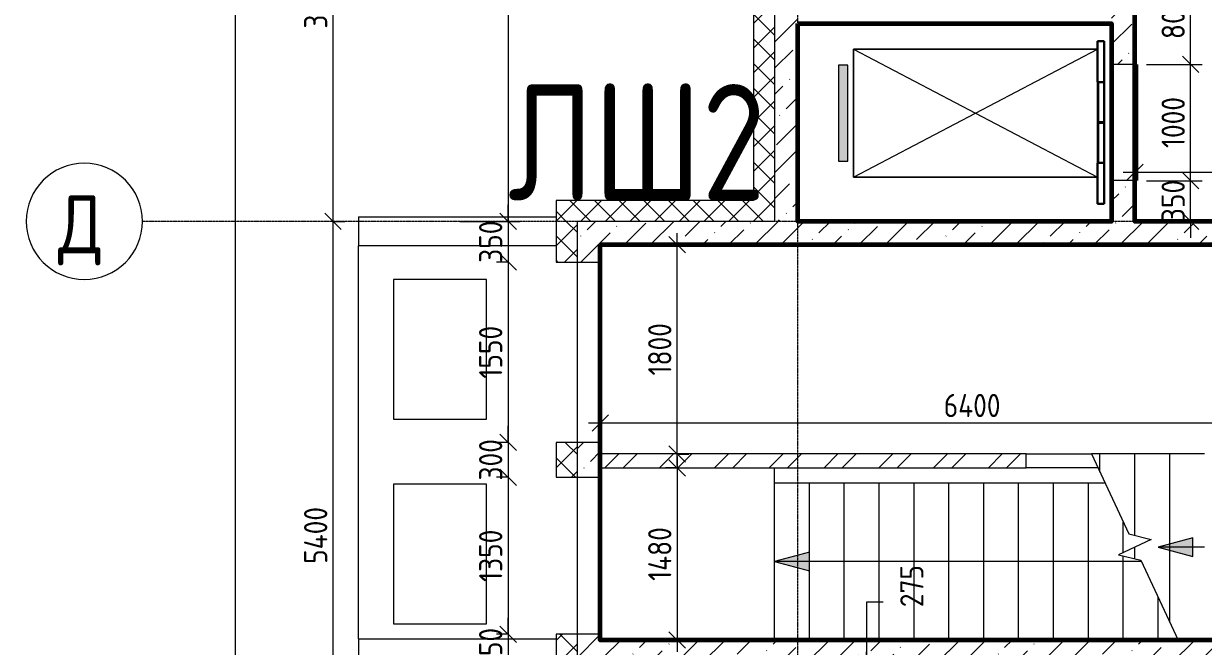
# Model space of a CAD drawing. Header units: millimetres. Extents: x -56773 to 221258, y -262288 to 26541.
# Drawn here: x -24978 to -14826, y -37714 to -32360 of the extents above; entities that cross this region are included whole.
import ezdxf

# ---------------------------------------------------------------- set-up
doc = ezdxf.new("R2010")
doc.units = ezdxf.units.MM
for name, pattern in [('ADSK_Линия сетки', [25, 20, -2.5, 0, -2.5]), ('ADSK_Невидимые', [5, 3, -2]), ('ADSK_Штриховая_ш2 п1_5', [4.5, 3, -1.5])]:
    doc.linetypes.add(name, pattern=pattern)
for name, color, linetype, lineweight in [('3.1 Штукатурка внешн стен для инвесторов', 5, 'Continuous', 60), ('5.4) Шлифовка лиф шахт НЗ', 6, 'Continuous', 60), ('Двери', 7, 'Continuous', 9), ('Лестницы', 7, 'Continuous', 9), ('Обобщенные модели', 7, 'ADSK_Невидимые', 18), ('Оборудование', 7, 'Continuous', 18), ('Оси', 7, 'Continuous', 9), ('Перекрытие', 7, 'Continuous', 18), ('Размеры', 7, 'Continuous', 9), ('Стены внутренние', 7, 'Continuous', 18), ('Стены наружные', 7, 'Continuous', 18), ('Стены несущие', 7, 'Continuous', 30), ('Стены отделка', 7, 'Continuous', 30), ('Стены штриховка', 7, 'Continuous', 9), ('Стрелки вверх', 7, 'Continuous', 18), ('Узлы', 7, 'Continuous', 18)]:
    doc.layers.add(name, color=color, linetype=linetype, lineweight=lineweight)
doc.styles.add('GOST Common', font='', dxfattribs={"width": 0.9, "height": 500})
doc.styles.add('GOST Common_3', font='', dxfattribs={"width": 0.9, "height": 200})
doc.styles.get("Standard").update_dxf_attribs({"font": 'ГОСТ тип А.ttf'})
doc.styles.get('GOST Common').set_extended_font_data('GOST Common')
doc.styles.get('GOST Common_3').set_extended_font_data('GOST Common')
doc.dimstyles.new('ADSK_Основной_2_0', dxfattribs={"dimscale": 304.8, "dimtxt": 201.142999, "dimasz": 0.463911, "dimexe": 0.328084, "dimexo": 0.328084, "dimgap": 0.164042, "dimtad": 1, "dimdec": 3, "dimrnd": 0.001, "dimdsep": 46, "dimtxsty": 'GOST Common_3', "dimblk1": 'OBLIQUE', "dimblk2": 'OBLIQUE', "dimsah": 1, "dimcen": 0.09, "dimdle": 0.328084, "dimazin": 2, "dimtfac": 1, "dimtdec": 4, "dimtix": 1, "dimtmove": 0, "dimatfit": 3, "dimfxl": 1, "dimtvp": 1, "dimtolj": 1, "dimtzin": 0, "dimlwd": 20, "dimlwe": 20, "dimarcsym": 2})
doc.dimstyles.new('ADSK_Основной_2_0_1', dxfattribs={"dimscale": 304.8, "dimtxt": 201.142999, "dimasz": 0.463911, "dimexe": 0.328084, "dimexo": 0.328084, "dimgap": 0.164042, "dimtad": 1, "dimdec": 3, "dimrnd": 0.001, "dimdsep": 46, "dimtxsty": 'GOST Common_3', "dimblk1": 'OBLIQUE', "dimblk2": 'OBLIQUE', "dimsah": 1, "dimcen": 0.09, "dimdle": 0.328084, "dimazin": 2, "dimtfac": 1, "dimtdec": 4, "dimtix": 1, "dimtmove": 1, "dimatfit": 3, "dimfxl": 1, "dimtvp": 1, "dimtolj": 1, "dimtzin": 0, "dimlwd": 20, "dimlwe": 20, "dimarcsym": 2})
pattern_1 = [(45, (1283.93, -48864.63), (84.18955, 308.69595), [396.875, -79.375, 3.353, -76.022])]
pattern_2 = [(45, (1283.93, -48864.63), (-106.066, 106.066), []), (135, (1283.93, -48864.63), (-106.066, -106.066), [])]

# ---------------------------------------------------------------- blocks, each defined once
blk = doc.blocks.new('AS-Shakhta_lifta-GOST_5746-2003 - Лифт_3_2700х1700 проем 1001-883895-Кладочный план 1-го этажа')
at = {"layer": 'Узлы'}
blk.add_hatch(color=256, dxfattribs=at).paths.add_polyline_path([(412.5, -1000), (412.5, -920), (-412.5, -920), (-412.5, -1000), (114.8, -1000)])
at = {"layer": 'Обобщенные модели', "linetype": 'Continuous', "lineweight": 30}
for p, q in [((780, 1285), (-620, 1285)), ((-620, 1230), (-620, 1285)), ((-270, 1230), (-620, 1230)), ((-267, 1235), (-267, 1285)), ((-267, 1285), (77, 1285)), ((77, 1235), (-267, 1235)), ((77, 1285), (77, 1235)), ((83, 1235), (83, 1285)), ((83, 1285), (427, 1285)), ((427, 1235), (83, 1235)), ((427, 1285), (427, 1235)), ((430, 1230), (780, 1230)), ((780, 1230), (780, 1285))]:
    blk.add_line(p, q, dxfattribs=at)
at = {"layer": 'Обобщенные модели'}
for p, q in [((-270, 1235), (-270, 1285)), ((430, 1235), (430, 1285))]:
    blk.add_line(p, q, dxfattribs=at)
at = {"layer": 'Оборудование'}
for p, q in [((-770, -1350), (-770, 1350)), ((-770, 1350), (930, 1350)), ((930, 1350), (930, -1350)), ((-550, -870), (-550, 1230)), ((550, -870), (-550, 1230)), ((-550, -870), (550, 1230)), ((550, 1230), (-550, 1230)), ((-550, 1230), (-550, -870)), ((550, 1230), (550, -870)), ((550, -870), (550, 1230)), ((550, -870), (-550, -870)), ((-550, -870), (550, -870)), ((930, -1350), (-770, -1350))]:
    blk.add_line(p, q, dxfattribs=at)
at = {"layer": 'Узлы'}
for p, q in [((412.5, -920), (-412.5, -920)), ((-412.5, -920), (-412.5, -1000)), ((-412.5, -1000), (412.5, -1000)), ((412.5, -1000), (412.5, -920))]:
    blk.add_line(p, q, dxfattribs=at)
blk = doc.blocks.new('ADSK_Дверь_Проем - ADSK_Дверь_Проем-730830-Кладочный план 1-го этажа')
at = {"layer": 'Двери', "linetype": 'ADSK_Штриховая_ш2 п1_5'}
for p, q in [((-500, 100), (500, 100)), ((-500, -100), (500, -100))]:
    blk.add_line(p, q, dxfattribs=at)
blk = doc.blocks.new('ADSK_Дверь_Проем - ADSK_Дверь_Проем-3382410-Кладочный план 1-го этажа')
at = {"layer": 'Двери', "linetype": 'ADSK_Штриховая_ш2 п1_5'}
for p, q in [((-500, 11), (500, 11)), ((-500, -11), (500, -11))]:
    blk.add_line(p, q, dxfattribs=at)
blk = doc.blocks.new('Ось сетки - Круг_Ø10 мм-8259-Кладочный план 1-го этажа')
at = {"layer": 'Оси', "lineweight": 20}
for start, end in [(360, 180), (180, 360)]:
    blk.add_arc((0, 0), 5, start, end, dxfattribs=at)
blk = doc.blocks.new('_Oblique')
at = {"color": 0, "linetype": 'ByBlock', "lineweight": -2}
blk.add_line((-0.5, -0.5), (0.5, 0.5), dxfattribs=at)
blk = doc.blocks.new('*D4371')
at = {"layer": 'Defpoints', "color": 0, "lineweight": 25, "transparency": 16777216}
for p in [(-22415, -34060), (-22315, -34060), (-22415, -39460)]:
    blk.add_point(p, dxfattribs=at)
at = {"layer": 'Размеры', "color": 0, "lineweight": 20, "transparency": 16777216}
for p, q in [((-22315, -39560), (-22315, -33960)), ((-22315, -34060), (-22215, -34060)), ((-22315, -39460), (-22215, -39460))]:
    blk.add_line(p, q, dxfattribs=at)
at = {"layer": 'Размеры', "color": 0, "lineweight": 20, "transparency": 16777216, "xscale": 141.4, "yscale": 141.4, "zscale": 141.4}
for p, rotation in [((-22315, -34060), 90), ((-22315, -39460), 270)]:
    blk.add_blockref('_Oblique', p, dxfattribs=dict(at, rotation=rotation))
at = {"layer": 'Размеры', "color": 0, "lineweight": 9, "transparency": 16777216, "insert": (-22465, -36760), "char_height": 200, "width": 625.93, "attachment_point": 5, "rotation": 90, "style": 'GOST Common_3'}
blk.add_mtext('\\A1;5400', dxfattribs=at)
blk = doc.blocks.new('*D4372')
at = {"layer": 'Defpoints', "color": 0, "lineweight": 25, "transparency": 16777216}
for p in [(-22415, -30260), (-22315, -30260), (-22415, -34060)]:
    blk.add_point(p, dxfattribs=at)
at = {"layer": 'Размеры', "color": 0, "lineweight": 20, "transparency": 16777216}
for p, q in [((-22315, -34160), (-22315, -30160)), ((-22315, -30260), (-22215, -30260)), ((-22315, -34060), (-22215, -34060))]:
    blk.add_line(p, q, dxfattribs=at)
at = {"layer": 'Размеры', "color": 0, "lineweight": 20, "transparency": 16777216, "xscale": 141.4, "yscale": 141.4, "zscale": 141.4}
for p, rotation in [((-22315, -30260), 90), ((-22315, -34060), 270)]:
    blk.add_blockref('_Oblique', p, dxfattribs=dict(at, rotation=rotation))
at = {"layer": 'Размеры', "color": 0, "lineweight": 9, "transparency": 16777216, "insert": (-22465, -32160), "char_height": 200, "width": 605.47, "attachment_point": 5, "rotation": 90, "style": 'GOST Common_3'}
blk.add_mtext('\\A1;3800', dxfattribs=at)
blk = doc.blocks.new('*D4374')
at = {"layer": 'Defpoints', "color": 0, "lineweight": 25, "transparency": 16777216}
for p in [(-23255, -25060), (-23155, -25060), (-23255, -55860)]:
    blk.add_point(p, dxfattribs=at)
at = {"layer": 'Размеры', "color": 0, "lineweight": 20, "transparency": 16777216}
for p, q in [((-23155, -55960), (-23155, -24960)), ((-23155, -25060), (-23055, -25060)), ((-23155, -55860), (-23055, -55860))]:
    blk.add_line(p, q, dxfattribs=at)
at = {"layer": 'Размеры', "color": 0, "lineweight": 20, "transparency": 16777216, "xscale": 141.4, "yscale": 141.4, "zscale": 141.4}
for p, rotation in [((-23155, -25060), 90), ((-23155, -55860), 270)]:
    blk.add_blockref('_Oblique', p, dxfattribs=dict(at, rotation=rotation))
at = {"layer": 'Размеры', "color": 0, "lineweight": 9, "transparency": 16777216, "insert": (-23305, -40460), "char_height": 200, "width": 756.84, "attachment_point": 5, "rotation": 90, "style": 'GOST Common_3'}
blk.add_mtext('\\A1;30800', dxfattribs=at)
blk = doc.blocks.new('*D4272')
at = {"layer": 'Defpoints', "color": 0, "lineweight": 25, "transparency": 16777216}
for p in [(-21293, -25260), (-21325, -34060), (-20809, -34060)]:
    blk.add_point(p, dxfattribs=at)
at = {"layer": 'Размеры', "color": 0, "lineweight": 20, "transparency": 16777216}
for p, q in [((-20809, -25160), (-20809, -34160)), ((-21193, -25260), (-20709, -25260)), ((-21225, -34060), (-20709, -34060))]:
    blk.add_line(p, q, dxfattribs=at)
at = {"layer": 'Размеры', "color": 0, "lineweight": 20, "transparency": 16777216, "xscale": 141.4, "yscale": 141.4, "zscale": 141.4}
for p, rotation in [((-20809, -25260), 90), ((-20809, -34060), 270)]:
    blk.add_blockref('_Oblique', p, dxfattribs=dict(at, rotation=rotation))
at = {"layer": 'Размеры', "color": 0, "lineweight": 9, "transparency": 16777216, "insert": (-20959, -29660), "char_height": 200, "width": 605.47, "attachment_point": 5, "rotation": 90, "style": 'GOST Common_3'}
blk.add_mtext('\\A1;8800', dxfattribs=at)
blk = doc.blocks.new('*D4273')
at = {"layer": 'Defpoints', "color": 0, "lineweight": 25, "transparency": 16777216}
for p in [(-21325, -34060), (-20809, -34410), (-20709, -34410)]:
    blk.add_point(p, dxfattribs=at)
at = {"layer": 'Размеры', "color": 0, "lineweight": 20, "transparency": 16777216}
for p, q in [((-20809, -34060), (-20809, -33918)), ((-21225, -34060), (-20709, -34060)), ((-20809, -34060), (-20809, -34410)), ((-20809, -34410), (-20909, -34410)), ((-20809, -34410), (-20809, -34551))]:
    blk.add_line(p, q, dxfattribs=at)
at = {"layer": 'Размеры', "color": 0, "lineweight": 20, "transparency": 16777216, "xscale": 141.4, "yscale": 141.4, "zscale": 141.4}
for p, rotation in [((-20809, -34060), 270), ((-20809, -34410), 90)]:
    blk.add_blockref('_Oblique', p, dxfattribs=dict(at, rotation=rotation))
at = {"layer": 'Размеры', "color": 0, "lineweight": 9, "transparency": 16777216, "insert": (-20959, -34235), "char_height": 200, "width": 454.11, "attachment_point": 5, "rotation": 90, "style": 'GOST Common_3'}
blk.add_mtext('\\A1;350', dxfattribs=at)
blk = doc.blocks.new('*D4274')
at = {"layer": 'Defpoints', "color": 0, "lineweight": 25, "transparency": 16777216}
for p in [(-20709, -34410), (-20809, -35960), (-20709, -35960)]:
    blk.add_point(p, dxfattribs=at)
at = {"layer": 'Размеры', "color": 0, "lineweight": 20, "transparency": 16777216}
for p, q in [((-20809, -34310), (-20809, -36060)), ((-20809, -34410), (-20909, -34410)), ((-20809, -35960), (-20909, -35960))]:
    blk.add_line(p, q, dxfattribs=at)
at = {"layer": 'Размеры', "color": 0, "lineweight": 20, "transparency": 16777216, "xscale": 141.4, "yscale": 141.4, "zscale": 141.4}
for p, rotation in [((-20809, -34410), 90), ((-20809, -35960), 270)]:
    blk.add_blockref('_Oblique', p, dxfattribs=dict(at, rotation=rotation))
at = {"layer": 'Размеры', "color": 0, "lineweight": 9, "transparency": 16777216, "insert": (-20959, -35185), "char_height": 200, "width": 560.47, "attachment_point": 5, "rotation": 90, "style": 'GOST Common_3'}
blk.add_mtext('\\A1;1550', dxfattribs=at)
blk = doc.blocks.new('*D4275')
at = {"layer": 'Defpoints', "color": 0, "lineweight": 25, "transparency": 16777216}
for p in [(-20709, -35960), (-20809, -36260), (-20709, -36260)]:
    blk.add_point(p, dxfattribs=at)
at = {"layer": 'Размеры', "color": 0, "lineweight": 20, "transparency": 16777216}
for p, q in [((-20809, -35960), (-20809, -35818)), ((-20809, -35960), (-20909, -35960)), ((-20809, -35960), (-20809, -36260)), ((-20809, -36260), (-20909, -36260)), ((-20809, -36260), (-20809, -36401))]:
    blk.add_line(p, q, dxfattribs=at)
at = {"layer": 'Размеры', "color": 0, "lineweight": 20, "transparency": 16777216, "xscale": 141.4, "yscale": 141.4, "zscale": 141.4}
for p, rotation in [((-20809, -35960), 270), ((-20809, -36260), 90)]:
    blk.add_blockref('_Oblique', p, dxfattribs=dict(at, rotation=rotation))
at = {"layer": 'Размеры', "color": 0, "lineweight": 9, "transparency": 16777216, "insert": (-20959, -36110), "char_height": 200, "width": 454.11, "attachment_point": 5, "rotation": 90, "style": 'GOST Common_3'}
blk.add_mtext('\\A1;300', dxfattribs=at)
blk = doc.blocks.new('*D4276')
at = {"layer": 'Defpoints', "color": 0, "lineweight": 25, "transparency": 16777216}
for p in [(-20709, -36260), (-20809, -37610), (-20709, -37610)]:
    blk.add_point(p, dxfattribs=at)
at = {"layer": 'Размеры', "color": 0, "lineweight": 20, "transparency": 16777216}
for p, q in [((-20809, -36160), (-20809, -37710)), ((-20809, -36260), (-20909, -36260)), ((-20809, -37610), (-20909, -37610))]:
    blk.add_line(p, q, dxfattribs=at)
at = {"layer": 'Размеры', "color": 0, "lineweight": 20, "transparency": 16777216, "xscale": 141.4, "yscale": 141.4, "zscale": 141.4}
for p, rotation in [((-20809, -36260), 90), ((-20809, -37610), 270)]:
    blk.add_blockref('_Oblique', p, dxfattribs=dict(at, rotation=rotation))
at = {"layer": 'Размеры', "color": 0, "lineweight": 9, "transparency": 16777216, "insert": (-20959, -36935), "char_height": 200, "width": 560.47, "attachment_point": 5, "rotation": 90, "style": 'GOST Common_3'}
blk.add_mtext('\\A1;1350', dxfattribs=at)
blk = doc.blocks.new('*D4277')
at = {"layer": 'Defpoints', "color": 0, "lineweight": 25, "transparency": 16777216}
for p in [(-20709, -37610), (-21325, -37860), (-20809, -37860)]:
    blk.add_point(p, dxfattribs=at)
at = {"layer": 'Размеры', "color": 0, "lineweight": 20, "transparency": 16777216}
for p, q in [((-20809, -37610), (-20809, -37468)), ((-20809, -37610), (-20909, -37610)), ((-20809, -37610), (-20809, -37860)), ((-21225, -37860), (-20709, -37860)), ((-20809, -37860), (-20809, -38001))]:
    blk.add_line(p, q, dxfattribs=at)
at = {"layer": 'Размеры', "color": 0, "lineweight": 20, "transparency": 16777216, "xscale": 141.4, "yscale": 141.4, "zscale": 141.4}
for p, rotation in [((-20809, -37610), 270), ((-20809, -37860), 90)]:
    blk.add_blockref('_Oblique', p, dxfattribs=dict(at, rotation=rotation))
at = {"layer": 'Размеры', "color": 0, "lineweight": 9, "transparency": 16777216, "insert": (-20959, -37735), "char_height": 200, "width": 454.11, "attachment_point": 5, "rotation": 90, "style": 'GOST Common_3'}
blk.add_mtext('\\A1;250', dxfattribs=at)
blk = doc.blocks.new('*D4097')
at = {"layer": 'Defpoints', "color": 0, "lineweight": 25, "transparency": 16777216}
for p in [(-15416, -33710), (-14936, -33710), (-15036, -34060)]:
    blk.add_point(p, dxfattribs=at)
at = {"layer": 'Размеры', "color": 0, "lineweight": 20, "transparency": 16777216}
for p, q in [((-14936, -33710), (-14936, -33568)), ((-15316, -33710), (-14836, -33710)), ((-14936, -34060), (-14936, -33710)), ((-14936, -34060), (-14836, -34060)), ((-14936, -34060), (-14936, -34201))]:
    blk.add_line(p, q, dxfattribs=at)
at = {"layer": 'Размеры', "color": 0, "lineweight": 20, "transparency": 16777216, "xscale": 141.4, "yscale": 141.4, "zscale": 141.4}
for p, rotation in [((-14936, -33710), 270), ((-14936, -34060), 90)]:
    blk.add_blockref('_Oblique', p, dxfattribs=dict(at, rotation=rotation))
at = {"layer": 'Размеры', "color": 0, "lineweight": 9, "transparency": 16777216, "insert": (-15086, -33885), "char_height": 200, "width": 454.11, "attachment_point": 5, "rotation": 90, "style": 'GOST Common_3'}
blk.add_mtext('\\A1;350', dxfattribs=at)
blk = doc.blocks.new('*D4098')
at = {"layer": 'Defpoints', "color": 0, "lineweight": 25, "transparency": 16777216}
for p in [(-15416, -32710), (-14936, -32710), (-15416, -33710)]:
    blk.add_point(p, dxfattribs=at)
at = {"layer": 'Размеры', "color": 0, "lineweight": 20, "transparency": 16777216}
for p, q in [((-14936, -33810), (-14936, -32610)), ((-15316, -32710), (-14836, -32710)), ((-15316, -33710), (-14836, -33710))]:
    blk.add_line(p, q, dxfattribs=at)
at = {"layer": 'Размеры', "color": 0, "lineweight": 20, "transparency": 16777216, "xscale": 141.4, "yscale": 141.4, "zscale": 141.4}
for p, rotation in [((-14936, -32710), 90), ((-14936, -33710), 270)]:
    blk.add_blockref('_Oblique', p, dxfattribs=dict(at, rotation=rotation))
at = {"layer": 'Размеры', "color": 0, "lineweight": 9, "transparency": 16777216, "insert": (-15086, -33210), "char_height": 200, "width": 560.47, "attachment_point": 5, "rotation": 90, "style": 'GOST Common_3'}
blk.add_mtext('\\A1;1000', dxfattribs=at)
blk = doc.blocks.new('*D4099')
at = {"layer": 'Defpoints', "color": 0, "lineweight": 25, "transparency": 16777216}
for p in [(-15416, -31910), (-14936, -31910), (-15416, -32710)]:
    blk.add_point(p, dxfattribs=at)
at = {"layer": 'Размеры', "color": 0, "lineweight": 20, "transparency": 16777216}
for p, q in [((-14936, -32810), (-14936, -31810)), ((-15316, -31910), (-14836, -31910)), ((-15316, -32710), (-14836, -32710))]:
    blk.add_line(p, q, dxfattribs=at)
at = {"layer": 'Размеры', "color": 0, "lineweight": 20, "transparency": 16777216, "xscale": 141.4, "yscale": 141.4, "zscale": 141.4}
for p, rotation in [((-14936, -31910), 90), ((-14936, -32710), 270)]:
    blk.add_blockref('_Oblique', p, dxfattribs=dict(at, rotation=rotation))
at = {"layer": 'Размеры', "color": 0, "lineweight": 9, "transparency": 16777216, "insert": (-15086, -32310), "char_height": 200, "width": 454.11, "attachment_point": 5, "rotation": 90, "style": 'GOST Common_3'}
blk.add_mtext('\\A1;800', dxfattribs=at)
blk = doc.blocks.new('*D4106')
at = {"layer": 'Defpoints', "color": 0, "lineweight": 25, "transparency": 16777216}
for p in [(-15416, -33539), (-13466, -33638), (-13466, -34060)]:
    blk.add_point(p, dxfattribs=at)
at = {"layer": 'Размеры', "color": 0, "lineweight": 20, "transparency": 16777216}
for p, q in [((-13466, -33960), (-13466, -33538)), ((-15516, -33638), (-13366, -33638)), ((-15416, -33639), (-15416, -33738))]:
    blk.add_line(p, q, dxfattribs=at)
at = {"layer": 'Размеры', "color": 0, "lineweight": 20, "transparency": 16777216, "xscale": 141.4, "yscale": 141.4, "zscale": 141.4, "rotation": 180}
blk.add_blockref('_Oblique', (-15416, -33638), dxfattribs=at)
at = {"layer": 'Размеры', "color": 0, "lineweight": 20, "transparency": 16777216, "xscale": 141.4, "yscale": 141.4, "zscale": 141.4}
blk.add_blockref('_Oblique', (-13466, -33638), dxfattribs=at)
at = {"layer": 'Размеры', "color": 0, "lineweight": 9, "transparency": 16777216, "insert": (-14441, -33488), "char_height": 200, "width": 560.47, "attachment_point": 5, "style": 'GOST Common_3'}
blk.add_mtext('\\A1;1950', dxfattribs=at)
blk = doc.blocks.new('*D4109')
at = {"layer": 'Defpoints', "color": 0, "lineweight": 25, "transparency": 16777216}
for p in [(-13616, -35793), (-13616, -36060), (-20016, -36180)]:
    blk.add_point(p, dxfattribs=at)
at = {"layer": 'Размеры', "color": 0, "lineweight": 20, "transparency": 16777216}
for p, q in [((-20016, -36080), (-20016, -35693)), ((-13616, -35960), (-13616, -35693)), ((-20116, -35793), (-13516, -35793))]:
    blk.add_line(p, q, dxfattribs=at)
at = {"layer": 'Размеры', "color": 0, "lineweight": 20, "transparency": 16777216, "xscale": 141.4, "yscale": 141.4, "zscale": 141.4, "rotation": 180}
blk.add_blockref('_Oblique', (-20016, -35793), dxfattribs=at)
at = {"layer": 'Размеры', "color": 0, "lineweight": 20, "transparency": 16777216, "xscale": 141.4, "yscale": 141.4, "zscale": 141.4}
blk.add_blockref('_Oblique', (-13616, -35793), dxfattribs=at)
at = {"layer": 'Размеры', "color": 0, "lineweight": 9, "transparency": 16777216, "insert": (-16816, -35643), "char_height": 200, "width": 625.93, "attachment_point": 5, "style": 'GOST Common_3'}
blk.add_mtext('\\A1;6400', dxfattribs=at)
blk = doc.blocks.new('*D4111')
at = {"layer": 'Defpoints', "color": 0, "lineweight": 25, "transparency": 16777216}
for p in [(-19453, -34260), (-19354, -34260), (-19453, -36060)]:
    blk.add_point(p, dxfattribs=at)
at = {"layer": 'Размеры', "color": 0, "lineweight": 20, "transparency": 16777216}
for p, q in [((-19354, -36160), (-19354, -34160)), ((-19353, -34260), (-19254, -34260)), ((-19353, -36060), (-19254, -36060))]:
    blk.add_line(p, q, dxfattribs=at)
at = {"layer": 'Размеры', "color": 0, "lineweight": 20, "transparency": 16777216, "xscale": 141.4, "yscale": 141.4, "zscale": 141.4}
for p, rotation in [((-19354, -34260), 90), ((-19354, -36060), 270)]:
    blk.add_blockref('_Oblique', p, dxfattribs=dict(at, rotation=rotation))
at = {"layer": 'Размеры', "color": 0, "lineweight": 9, "transparency": 16777216, "insert": (-19504, -35160), "char_height": 200, "width": 560.47, "attachment_point": 5, "rotation": 90, "style": 'GOST Common_3'}
blk.add_mtext('\\A1;1800', dxfattribs=at)
blk = doc.blocks.new('*D4112')
at = {"layer": 'Defpoints', "color": 0, "lineweight": 25, "transparency": 16777216}
for p in [(-19254, -36180), (-19354, -37660), (-19254, -37660)]:
    blk.add_point(p, dxfattribs=at)
at = {"layer": 'Размеры', "color": 0, "lineweight": 20, "transparency": 16777216}
for p, q in [((-19354, -36080), (-19354, -37760)), ((-19354, -36180), (-19454, -36180)), ((-19354, -37660), (-19454, -37660))]:
    blk.add_line(p, q, dxfattribs=at)
at = {"layer": 'Размеры', "color": 0, "lineweight": 20, "transparency": 16777216, "xscale": 141.4, "yscale": 141.4, "zscale": 141.4}
for p, rotation in [((-19354, -36180), 90), ((-19354, -37660), 270)]:
    blk.add_blockref('_Oblique', p, dxfattribs=dict(at, rotation=rotation))
at = {"layer": 'Размеры', "color": 0, "lineweight": 9, "transparency": 16777216, "insert": (-19504, -36920), "char_height": 200, "width": 580.93, "attachment_point": 5, "rotation": 90, "style": 'GOST Common_3'}
blk.add_mtext('\\A1;1480', dxfattribs=at)
blk = doc.blocks.new('*D4048')
at = {"layer": 'Defpoints', "color": 0, "lineweight": 25, "transparency": 16777216}
for p in [(-17825, -37860), (-17725, -37860), (-17825, -38135)]:
    blk.add_point(p, dxfattribs=at)
at = {"layer": 'Размеры', "color": 0, "lineweight": 20, "transparency": 16777216}
for p, q in [((-17583, -37333), (-17725, -37333)), ((-17725, -37333), (-17725, -37860)), ((-17725, -38235), (-17725, -37760)), ((-17725, -37860), (-17625, -37860)), ((-17725, -38135), (-17625, -38135))]:
    blk.add_line(p, q, dxfattribs=at)
at = {"layer": 'Размеры', "color": 0, "lineweight": 20, "transparency": 16777216, "xscale": 141.4, "yscale": 141.4, "zscale": 141.4}
for p, rotation in [((-17725, -37860), 90), ((-17725, -38135), 270)]:
    blk.add_blockref('_Oblique', p, dxfattribs=dict(at, rotation=rotation))
at = {"layer": 'Размеры', "color": 0, "lineweight": 9, "transparency": 16777216, "insert": (-17435, -37377), "char_height": 200, "width": 454.11, "attachment_point": 1, "rotation": 90, "line_spacing_factor": 1.022761, "style": 'GOST Common_3'}
blk.add_mtext('\\A1;275', dxfattribs=at)

msp = doc.modelspace()

# ---------------------------------------------------------------- hatches: boundary and pattern name
at = {"layer": 'Стены внутренние', "lineweight": 9}
h = msp.add_hatch(dxfattribs=at)
h.set_pattern_fill('FP_5', color=256, style=0, pattern_type=2)
h.set_pattern_definition([(45, (1283.93, -48864.63), (-235.7317, 235.7317), []), (45, (1441.1, -48864.63), (-235.7317, 235.7317), [])])
h.paths.add_polyline_path([(-16351.4759, -36179.6624), (-16351.4759, -36059.6624), (-20016.0657, -36059.6624), (-20016.0657, -36179.6624), (-16711.3782, -36179.6624)])
at = {"layer": 'Стены наружные', "lineweight": 9}
h = msp.add_hatch(dxfattribs=at)
h.set_pattern_fill('FP_4', color=256, style=0, pattern_type=2)
h.set_pattern_definition(pattern_2)
h.paths.add_polyline_path([(-18696.0657, -33879.6624), (-18516.0657, -33879.6624), (-18516.0657, -30259.6624), (-18696.0657, -30259.6624), (-18696.0657, -33244.4361)])
h = msp.add_hatch(dxfattribs=at)
h.set_pattern_fill('FP_1', color=256, style=0, pattern_type=2)
h.set_pattern_definition(pattern_1)
h.paths.add_polyline_path([(-18316.0657, -34059.6624), (-18316.0657, -30259.6624), (-18516.0657, -30259.6624), (-18516.0657, -34059.6624)])
h = msp.add_hatch(dxfattribs=at)
h.set_pattern_fill('FP_1', color=256, style=0, pattern_type=2)
h.set_pattern_definition(pattern_1)
h.paths.add_polyline_path([(-15416.0657, -34059.6624), (-15416.0657, -33709.6624), (-15616.0657, -33709.6624), (-15616.0657, -34059.6624)])
h.paths.add_polyline_path([(-15416.0657, -32709.6624), (-15416.0657, -31909.6624), (-15616.0657, -31909.6624), (-15616.0657, -32709.6624)])
h.paths.add_polyline_path([(-15416.0657, -30909.6624), (-15416.0657, -30259.6624), (-15616.0657, -30259.6624), (-15616.0657, -30909.6624)])
h = msp.add_hatch(dxfattribs=at)
h.set_pattern_fill('FP_4', color=256, style=0, pattern_type=2)
h.set_pattern_definition(pattern_2)
h.paths.add_polyline_path([(-18516.0657, -34059.6624), (-18516.0657, -33879.6624), (-20396.0657, -33879.6624), (-20396.0657, -34059.6624), (-20216.0657, -34059.6624)])
h = msp.add_hatch(dxfattribs=at)
h.set_pattern_fill('FP_4', color=256, style=0, pattern_type=2)
h.set_pattern_definition(pattern_2)
h.paths.add_polyline_path([(-20396.0657, -37859.6624), (-20216.0657, -37859.6624), (-20216.0657, -37609.6624), (-20396.0657, -37609.6624)])
h.paths.add_polyline_path([(-20396.0657, -36259.6624), (-20216.0657, -36259.6624), (-20216.0657, -35959.6624), (-20396.0657, -35959.6624)])
h.paths.add_polyline_path([(-20216.0657, -34409.6624), (-20216.0657, -34059.6624), (-20396.0657, -34059.6624), (-20396.0657, -34409.6624)])
h = msp.add_hatch(dxfattribs=at)
h.set_pattern_fill('FP_1', color=256, style=0, pattern_type=2)
h.set_pattern_definition(pattern_1)
h.paths.add_polyline_path([(-15238.9058, -34259.6624), (-13466.0657, -34259.6624), (-13466.0657, -34059.6624), (-20216.0657, -34059.6624), (-20216.0657, -34259.6624), (-18183.8506, -34259.6624)])
h.paths.add_polyline_path([(-11816.0657, -34259.6624), (-11616.0657, -34259.6624), (-11616.0657, -34059.6624), (-11916.0657, -34059.6624), (-11916.0657, -34259.6624)])
h = msp.add_hatch(dxfattribs=at)
h.set_pattern_fill('FP_1', color=256, style=0, pattern_type=2)
h.set_pattern_definition(pattern_1)
h.paths.add_polyline_path([(-20016.0657, -37859.6624), (-20016.0657, -37609.6624), (-20216.0657, -37609.6624), (-20216.0657, -37859.6624)])
h.paths.add_polyline_path([(-20016.0657, -36259.6624), (-20016.0657, -35959.6624), (-20216.0657, -35959.6624), (-20216.0657, -36259.6624)])
h.paths.add_polyline_path([(-20016.0657, -34409.6624), (-20016.0657, -34259.6624), (-20216.0657, -34259.6624), (-20216.0657, -34409.6624)])
h = msp.add_hatch(dxfattribs=at)
h.set_pattern_fill('FP_1', color=256, style=0, pattern_type=2)
h.set_pattern_definition(pattern_1)
h.paths.add_polyline_path([(-14116.0657, -37859.6624), (-11816.0657, -37859.6624), (-11816.0657, -37659.6624), (-20016.0657, -37659.6624), (-20016.0657, -37859.6624), (-14141.0657, -37859.6624)])
at = {"layer": 'Стрелки вверх'}
for points in [[(-14916.0657, -36940.0472), (-14916.0657, -36779.2776), (-15216.0657, -36859.6624)], [(-18216.0657, -37065.0472), (-18216.0657, -36904.2776), (-18516.0657, -36984.6624)]]:
    msp.add_hatch(color=256, dxfattribs=at).paths.add_polyline_path(points)

# ---------------------------------------------------------------- linework, layer by layer
at = {"layer": '3.1 Штукатурка внешн стен для инвесторов'}
msp.add_lwpolyline([(-11616.0657, -37734.6624), (-11616.0657, -34059.6624), (-15416.0657, -34059.6624), (-15416.0657, -33738.4916), (-15416.0657, -30284.6624)], dxfattribs=at)
msp.add_lwpolyline([(-20016.0657, -34259.6624), (-11816.0657, -34259.6624), (-11816.0657, -37659.6624), (-20016.0657, -37659.6624)], close=True, dxfattribs=at)
at = {"layer": '5.4) Шлифовка лиф шахт НЗ'}
msp.add_lwpolyline([(-18316.0657, -32359.6624), (-15616.0657, -32359.6624), (-15616.0657, -34059.6624), (-18316.0657, -34059.6624)], close=True, dxfattribs=at)
at = {"layer": 'Лестницы'}
for p, q in [((-15716.0657, -36059.6624), (-15789.1118, -36059.6624)), ((-15789.1118, -36059.6624), (-15468.893, -36746.3739)), ((-15416.0657, -36059.6624), (-15716.0657, -36059.6624)), ((-15716.0657, -36216.3103), (-15716.0657, -36059.6624)), ((-15716.0657, -36216.3103), (-15716.0657, -36059.6624)), ((-15116.0657, -36059.6624), (-15416.0657, -36059.6624)), ((-15416.0657, -36759.2126), (-15416.0657, -36059.6624)), ((-15416.0657, -36759.2126), (-15416.0657, -36059.6624)), ((-14816.0657, -36059.6624), (-15116.0657, -36059.6624)), ((-15116.0657, -37503.0145), (-15116.0657, -36059.6624)), ((-15116.0657, -37503.0145), (-15116.0657, -36059.6624)), ((-18516.0657, -36309.6624), (-18516.0657, -36179.6624)), ((-20016.0657, -36259.6624), (-20016.0657, -37609.6624)), ((-18516.0657, -37659.6624), (-18516.0657, -36309.6624)), ((-18216.0657, -36309.6624), (-18516.0657, -36309.6624)), ((-18516.0657, -37659.6624), (-18516.0657, -36309.6624)), ((-17916.0657, -36309.6624), (-18216.0657, -36309.6624)), ((-18216.0657, -37659.6624), (-18216.0657, -36309.6624)), ((-18216.0657, -37659.6624), (-18216.0657, -36309.6624)), ((-17616.0657, -36309.6624), (-17916.0657, -36309.6624)), ((-17916.0657, -37659.6624), (-17916.0657, -36309.6624)), ((-17916.0657, -37659.6624), (-17916.0657, -36309.6624)), ((-17316.0657, -36309.6624), (-17616.0657, -36309.6624)), ((-17616.0657, -37659.6624), (-17616.0657, -36309.6624)), ((-17616.0657, -37659.6624), (-17616.0657, -36309.6624)), ((-17016.0657, -36309.6624), (-17316.0657, -36309.6624)), ((-17316.0657, -37659.6624), (-17316.0657, -36309.6624)), ((-17316.0657, -37659.6624), (-17316.0657, -36309.6624)), ((-16716.0657, -36309.6624), (-17016.0657, -36309.6624)), ((-17016.0657, -37659.6624), (-17016.0657, -36309.6624)), ((-17016.0657, -37659.6624), (-17016.0657, -36309.6624)), ((-16416.0657, -36309.6624), (-16716.0657, -36309.6624)), ((-16716.0657, -37659.6624), (-16716.0657, -36309.6624)), ((-16716.0657, -37659.6624), (-16716.0657, -36309.6624)), ((-16116.0657, -36309.6624), (-16416.0657, -36309.6624)), ((-16416.0657, -37659.6624), (-16416.0657, -36309.6624)), ((-16416.0657, -37659.6624), (-16416.0657, -36309.6624)), ((-15816.0657, -36309.6624), (-16116.0657, -36309.6624)), ((-16116.0657, -37659.6624), (-16116.0657, -36309.6624)), ((-16116.0657, -37659.6624), (-16116.0657, -36309.6624)), ((-15672.5349, -36309.6624), (-15816.0657, -36309.6624)), ((-15816.0657, -37659.6624), (-15816.0657, -36309.6624)), ((-15816.0657, -37659.6624), (-15816.0657, -36309.6624)), ((-15516.0657, -36906.2932), (-15516.0657, -36645.2117)), ((-15516.0657, -36906.2932), (-15516.0657, -36645.2117)), ((-15468.893, -36746.3739), (-15274.4551, -36793.6283)), ((-15274.4551, -36793.6283), (-15557.6763, -36925.6965)), ((-15557.6763, -36925.6965), (-15363.2384, -36972.9509)), ((-15516.0657, -37659.6624), (-15516.0657, -36935.8092)), ((-15516.0657, -37659.6624), (-15516.0657, -36935.8092)), ((-15416.0657, -36960.1122), (-15416.0657, -36859.6624)), ((-15416.0657, -36960.1122), (-15416.0657, -36859.6624)), ((-15363.2384, -36972.9509), (-15043.0196, -37659.6624)), ((-15216.0657, -37659.6624), (-15216.0657, -37288.5638)), ((-15216.0657, -37659.6624), (-15216.0657, -37288.5638))]:
    msp.add_line(p, q, dxfattribs=at)
at = {"layer": 'Оси', "linetype": 'ADSK_Линия сетки', "lineweight": 5}
for p, q in [((-18316.0657, -59838.5137), (-18316.0657, -24363.7173)), ((-1213.4695, -34059.6624), (-23956.1623, -34059.6624))]:
    msp.add_line(p, q, dxfattribs=at)
at = {"layer": 'Перекрытие'}
for p, q in [((-15616.0657, -32709.6624), (-15616.0657, -33709.6624)), ((-22096.0657, -37649.6624), (-22096.0657, -34269.6624)), ((-15616.0657, -34260.0624), (-20016.0657, -34260.0624)), ((-20216.0657, -34409.6624), (-20216.0657, -35959.6624)), ((-20016.0657, -34409.6624), (-20016.0657, -35959.6624)), ((-21796.0657, -34559.6624), (-21796.0657, -35759.6624)), ((-20996.0657, -34559.6624), (-21796.0657, -34559.6624)), ((-20996.0657, -35759.6624), (-20996.0657, -34559.6624)), ((-21796.0657, -35759.6624), (-20996.0657, -35759.6624)), ((-21796.0657, -36319.6624), (-21796.0657, -37519.6624)), ((-20996.0657, -36319.6624), (-21796.0657, -36319.6624)), ((-20996.0657, -37519.6624), (-20996.0657, -36319.6624)), ((-20216.0657, -36259.6624), (-20216.0657, -37609.6624)), ((-21796.0657, -37519.6624), (-20996.0657, -37519.6624))]:
    msp.add_line(p, q, dxfattribs=at)
at = {"layer": 'Стены внутренние', "lineweight": 5}
for p, q in [((-16351.4759, -36059.6624), (-15789.1118, -36059.6624)), ((-15733.1549, -36179.6624), (-16351.4759, -36179.6624))]:
    msp.add_line(p, q, dxfattribs=at)
at = {"layer": 'Стены наружные', "lineweight": 9}
for p, q in [((-22096.0657, -34019.6624), (-20396.0657, -34019.6624)), ((-22096.0657, -34019.6624), (-22096.0657, -34269.6624)), ((-20396.0657, -34269.6624), (-22096.0657, -34269.6624)), ((-22096.0657, -37649.6624), (-20396.0657, -37649.6624)), ((-22096.0657, -37649.6624), (-22096.0657, -37899.6624))]:
    msp.add_line(p, q, dxfattribs=at)
at = {"layer": 'Стены несущие', "lineweight": 9}
for p, q in [((-18516.0657, -30259.6624), (-18516.0657, -34059.6624)), ((-15416.0657, -32709.6624), (-15416.0657, -31909.6624)), ((-18316.0657, -32359.6624), (-15616.0657, -32359.6624)), ((-18316.0657, -34059.6624), (-18316.0657, -32359.6624)), ((-15616.0657, -32359.6624), (-15616.0657, -32709.6624)), ((-15616.0657, -32709.6624), (-15416.0657, -32709.6624)), ((-15616.0657, -33709.6624), (-15616.0657, -34059.6624)), ((-15416.0657, -33709.6624), (-15616.0657, -33709.6624)), ((-15416.0657, -34059.6624), (-15416.0657, -33709.6624)), ((-18516.0657, -34059.6624), (-20216.0657, -34059.6624)), ((-20216.0657, -34059.6624), (-20216.0657, -34259.6624)), ((-15616.0657, -34059.6624), (-18316.0657, -34059.6624)), ((-13466.0657, -34059.6624), (-15416.0657, -34059.6624)), ((-20016.0657, -34409.6624), (-20016.0657, -34259.6624)), ((-20016.0657, -34259.6624), (-13466.0657, -34259.6624)), ((-20216.0657, -34409.6624), (-20016.0657, -34409.6624)), ((-20016.0657, -35959.6624), (-20216.0657, -35959.6624)), ((-20016.0657, -36059.6624), (-20016.0657, -35959.6624)), ((-16351.4759, -36059.6624), (-20016.0657, -36059.6624)), ((-16351.4759, -36179.6624), (-16351.4759, -36059.6624)), ((-20016.0657, -36259.6624), (-20016.0657, -36179.6624)), ((-20016.0657, -36179.6624), (-16351.4759, -36179.6624)), ((-20216.0657, -36259.6624), (-20016.0657, -36259.6624)), ((-20016.0657, -37609.6624), (-20216.0657, -37609.6624)), ((-20016.0657, -37659.6624), (-20016.0657, -37609.6624)), ((-11816.0657, -37659.6624), (-20016.0657, -37659.6624))]:
    msp.add_line(p, q, dxfattribs=at)
at = {"layer": 'Стены отделка', "lineweight": 18}
for p, q in [((-18696.0657, -25259.6624), (-18696.0657, -33879.6624)), ((-20396.0657, -33879.6624), (-20396.0657, -34409.6624)), ((-18696.0657, -33879.6624), (-20396.0657, -33879.6624)), ((-20396.0657, -34409.6624), (-20216.0657, -34409.6624)), ((-20216.0657, -35959.6624), (-20396.0657, -35959.6624)), ((-20396.0657, -35959.6624), (-20396.0657, -36259.6624)), ((-20396.0657, -36259.6624), (-20216.0657, -36259.6624)), ((-20216.0657, -37609.6624), (-20396.0657, -37609.6624)), ((-20396.0657, -37609.6624), (-20396.0657, -38039.6624))]:
    msp.add_line(p, q, dxfattribs=at)
at = {"layer": 'Стены штриховка', "lineweight": 9}
for p, q in [((-20216.0657, -34259.6624), (-20216.0657, -34409.6624)), ((-20216.0657, -35959.6624), (-20216.0657, -36259.6624)), ((-20016.0657, -36059.6624), (-20016.0657, -36179.6624)), ((-20216.0657, -37609.6624), (-20216.0657, -37859.6624))]:
    msp.add_line(p, q, dxfattribs=at)
at = {"layer": 'Стрелки вверх'}
for p, q in [((-14916.0657, -36779.2776), (-15216.0657, -36859.6624)), ((-14916.0657, -36940.0472), (-14916.0657, -36779.2776)), ((-18216.0657, -36904.2776), (-18516.0657, -36984.6624)), ((-18216.0657, -37065.0472), (-18216.0657, -36904.2776)), ((-15116.0657, -36859.6624), (-15216.0657, -36859.6624)), ((-15216.0657, -36859.6624), (-14916.0657, -36940.0472)), ((-14816.0657, -36859.6624), (-15116.0657, -36859.6624)), ((-18216.0657, -36984.6624), (-18516.0657, -36984.6624)), ((-18516.0657, -36984.6624), (-18216.0657, -37065.0472)), ((-17916.0657, -36984.6624), (-18216.0657, -36984.6624)), ((-17616.0657, -36984.6624), (-17916.0657, -36984.6624)), ((-17316.0657, -36984.6624), (-17616.0657, -36984.6624)), ((-17016.0657, -36984.6624), (-17316.0657, -36984.6624)), ((-16716.0657, -36984.6624), (-17016.0657, -36984.6624)), ((-16416.0657, -36984.6624), (-16716.0657, -36984.6624)), ((-16116.0657, -36984.6624), (-16416.0657, -36984.6624)), ((-15816.0657, -36984.6624), (-16116.0657, -36984.6624)), ((-15516.0657, -36984.6624), (-15816.0657, -36984.6624)), ((-15357.7772, -36984.6624), (-15516.0657, -36984.6624))]:
    msp.add_line(p, q, dxfattribs=at)

# ---------------------------------------------------------------- block references
at = {"layer": 'Двери'}
for name, p, rotation in [('ADSK_Дверь_Проем - ADSK_Дверь_Проем-730830-Кладочный план 1-го этажа', (-15516.0657, -33209.6624), 90.00000000000026), ('ADSK_Дверь_Проем - ADSK_Дверь_Проем-3382410-Кладочный план 1-го этажа', (-15405.0657, -33209.7265), 270.0000000000002)]:
    msp.add_blockref(name, p, dxfattribs=dict(at, rotation=rotation))
at = {"layer": 'Оборудование', "rotation": 270.0000000000001}
msp.add_blockref('AS-Shakhta_lifta-GOST_5746-2003 - Лифт_3_2700х1700 проем 1001-883895-Кладочный план 1-го этажа', (-16966.0657, -33129.6624), dxfattribs=at)
at = {"layer": 'Оси', "lineweight": 20, "xscale": 99.99999999999993, "yscale": 99.99999999999993, "zscale": 99.99999999999993, "rotation": 89.9999999999998}
msp.add_blockref('Ось сетки - Круг_Ø10 мм-8259-Кладочный план 1-го этажа', (-24456.1623, -34059.6624), dxfattribs=at)

# ---------------------------------------------------------------- texts
at = {"lineweight": 30, "insert": (-20808.7681, -32879.6624), "char_height": 1000, "attachment_point": 1}
msp.add_mtext_dynamic_manual_height_columns('ЛШ2', width=7.595256, gutter_width=1, heights=[0], dxfattribs=at)
at = {"layer": 'Оси', "insert": (-24682.1394, -33835.1035), "char_height": 500, "width": 497.847937, "attachment_point": 1, "style": 'GOST Common'}
msp.add_mtext('\\fGOST Common|b0|i0|c204|p34|;\\W.9;Д', dxfattribs=at)

# ---------------------------------------------------------------- dimensions: what is measured, and where the dimension line sits
at = {"layer": 'Размеры', "lineweight": 9}
for base, p1, p2, override, picture, middle in [((-23155.3885, -25059.6624), (-23255.3734, -55859.6624), (-23255.3734, -25059.6624), {"dimpost": '<>', "dimfxl": 30800}, '*D4374', (-23305.3885, -40459.6624)), ((-20808.7681, -34059.6624), (-21292.6603, -25259.6624), (-21324.5157, -34059.6624), {"dimpost": '<>', "dimfxl": 8800.057657}, '*D4272', (-20958.7681, -29659.6624)), ((-22315.3885, -30259.6624), (-22415.3734, -34059.6624), (-22415.3734, -30259.6624), {"dimpost": '<>', "dimfxl": 3800}, '*D4372', (-22465.3885, -32159.6624)), ((-14935.7042, -31909.6624), (-15416.0657, -32709.6624), (-15416.0657, -31909.6624), {"dimpost": '<>', "dimfxl": 800}, '*D4099', (-15085.7042, -32309.6624)), ((-14935.7042, -32709.6624), (-15416.0657, -33709.6624), (-15416.0657, -32709.6624), {"dimpost": '<>', "dimfxl": 1000}, '*D4098', (-15085.7042, -33209.6624)), ((-14935.7042, -33709.6624), (-15035.6891, -34059.6624), (-15416.0657, -33709.6624), {"dimpost": '<>', "dimfxl": 516.900695}, '*D4097', (-15085.7042, -33884.6624)), ((-22315.3885, -34059.6624), (-22415.3734, -39459.6624), (-22415.3734, -34059.6624), {"dimpost": '<>', "dimfxl": 5400}, '*D4371', (-22465.3885, -36759.6624)), ((-20808.7681, -34409.6624), (-21324.5157, -34059.6624), (-20708.7832, -34409.6624), {"dimpost": '<>', "dimfxl": 708.255972}, '*D4273', (-20958.7681, -34234.6624)), ((-19353.5072, -34259.6624), (-19453.4921, -36059.6624), (-19453.4921, -34259.6624), {"dimpost": '<>', "dimfxl": 1800}, '*D4111', (-19503.5072, -35159.6624)), ((-20808.7681, -35959.6624), (-20708.7832, -34409.6624), (-20708.7832, -35959.6624), {"dimpost": '<>', "dimfxl": 1550}, '*D4274', (-20958.7681, -35184.6624)), ((-20808.7681, -36259.6624), (-20708.7832, -35959.6624), (-20708.7832, -36259.6624), {"dimpost": '<>', "dimfxl": 300}, '*D4275', (-20958.7681, -36109.6624)), ((-19353.5072, -37659.6624), (-19253.5223, -36179.6624), (-19253.5223, -37659.6624), {"dimpost": '<>', "dimfxl": 1480}, '*D4112', (-19503.5072, -36919.6624)), ((-20808.7681, -37609.6624), (-20708.7832, -36259.6624), (-20708.7832, -37609.6624), {"dimpost": '<>', "dimfxl": 1350}, '*D4276', (-20958.7681, -36934.6624)), ((-20808.7681, -37859.6624), (-20708.7832, -37609.6624), (-21324.5157, -37859.6624), {"dimpost": '<>', "dimfxl": 664.549864}, '*D4277', (-20958.7681, -37734.6624))]:
    dim = msp.add_linear_dim(base=base, p1=p1, p2=p2, angle=90, dimstyle='ADSK_Основной_2_0', override=override, dxfattribs=at)
    dim.commit()
    dim.dimension.update_dxf_attribs({"geometry": picture, "text_midpoint": middle})
for base, p1, p2, override, picture, middle in [((-13466.0657, -33638.4916), (-15416.0657, -33538.5067), (-13466.0657, -34059.6624), {"dimpost": '<>', "dimfxl": 2018.440813}, '*D4106', (-14441.0657, -33488.4916)), ((-13616.0657, -35793.4632), (-20016.0657, -36179.6624), (-13616.0657, -36059.6624), {"dimpost": '<>', "dimfxl": 6401.124901}, '*D4109', (-16816.0657, -35643.4632))]:
    dim = msp.add_linear_dim(base=base, p1=p1, p2=p2, dimstyle='ADSK_Основной_2_0', override=override, dxfattribs=at)
    dim.commit()
    dim.dimension.update_dxf_attribs({"geometry": picture, "text_midpoint": middle})
dim = msp.add_linear_dim(base=(-17724.5967, -37859.6624), p1=(-17824.5816, -38134.6624), p2=(-17824.5816, -37859.6624), angle=90, dimstyle='ADSK_Основной_2_0_1', override={"dimpost": '<>', "dimfxl": 275}, dxfattribs=at)
dim.commit()
dim.dimension.update_dxf_attribs({"geometry": '*D4048', "text_midpoint": (-17613.5341, -37332.8272), "dimtype": 160, "text_rotation": 90})

doc.saveas('drawing.dxf')
